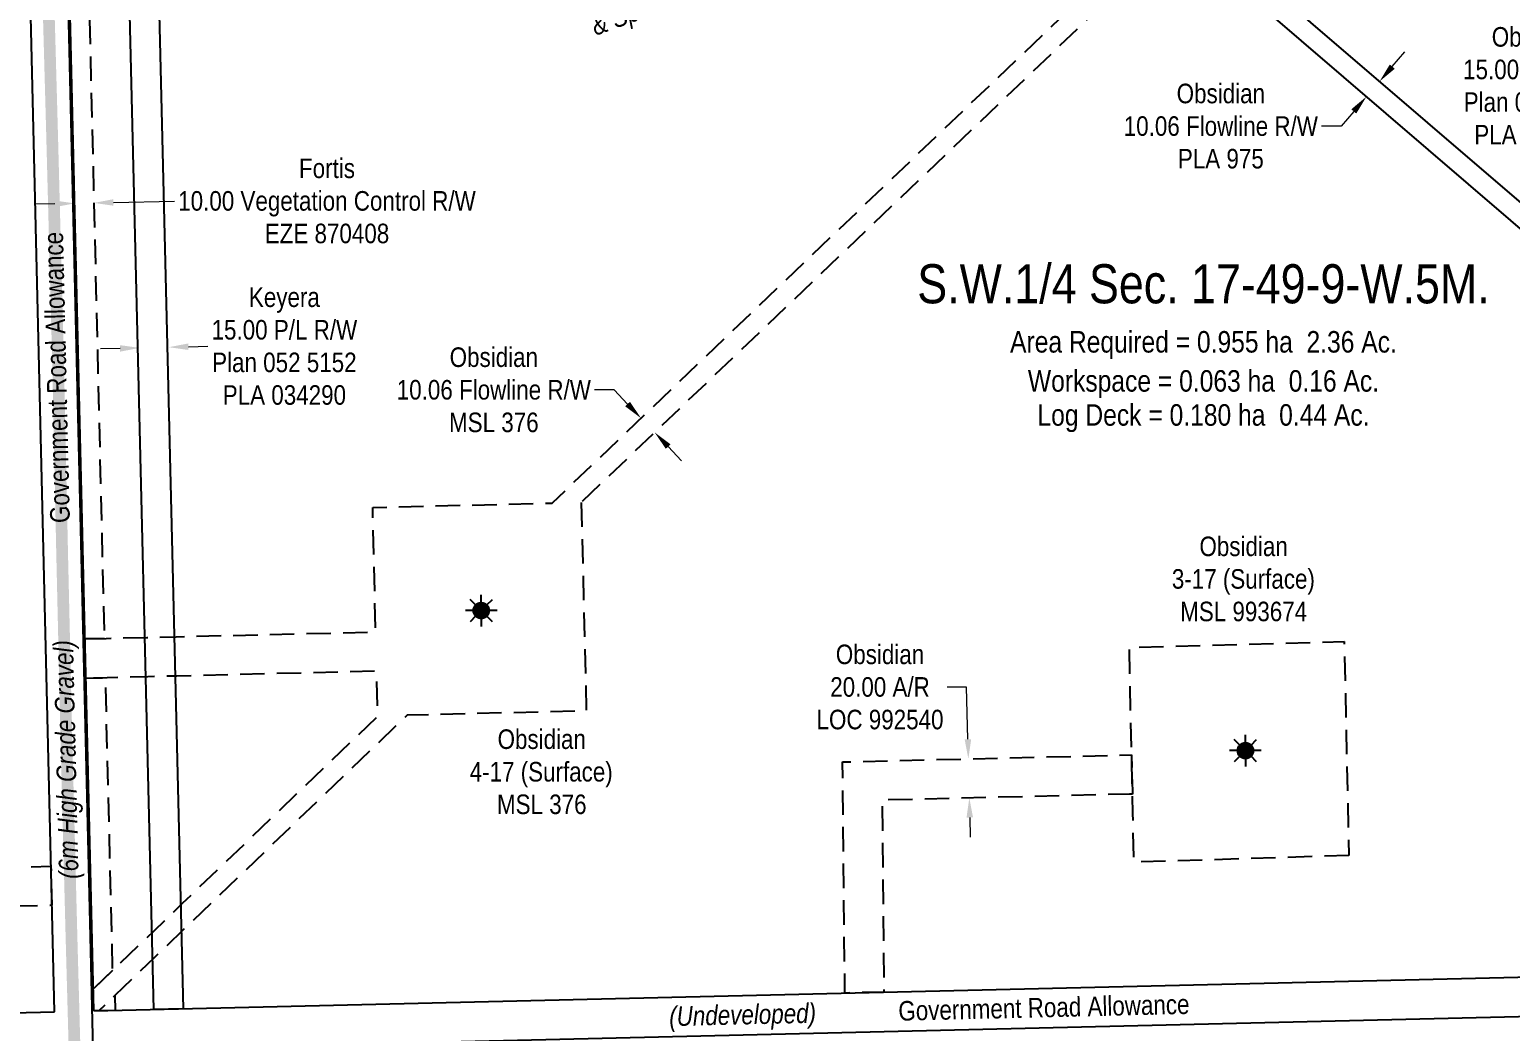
# Model space of a CAD drawing. Extents: x 610158 to 618425, y 5897307 to 5901062.
# Drawn here: x 613898 to 614656, y 5898272 to 5898784 of the extents above; entities that cross this region are included whole.
import ezdxf
from ezdxf.enums import TextEntityAlignment as Align

# ---------------------------------------------------------------- set-up
doc = ezdxf.new("R2010")
doc.units = 0
doc.header["$LTSCALE"] = 5
doc.header["$PDSIZE"] = 0.5
doc.linetypes.add('foc-ACCESSROAD', pattern=[3.75, 2.5, -1.25])
doc.linetypes.add('foc-FLOWLINE', pattern=[3.75, 2.5, -1.25])
doc.layers.get('Defpoints').update_dxf_attribs({"color": 9})
for name, color, linetype in [('AS-POWER', 104, 'foc-POWER'), ('AS-ROADS', 254, 'Continuous'), ('C-AR', 13, 'foc-ACCESSROAD'), ('C-RW', 13, 'Continuous'), ('C-SYMBOL', 7, 'Continuous'), ('C-WS', 13, 'foc-ACCESSROAD'), ('C-WS-S', 8, 'Continuous'), ('F-RW', 190, 'Continuous'), ('F-VCE', 190, 'foc-FLOWLINE'), ('L-AREAREQUIRED', 7, 'Continuous'), ('L-AREAWORK', 5, 'Continuous'), ('L-ROAD-T', 7, 'Continuous'), ('L-SEC', 7, 'Continuous'), ('T-BUSH-T', 110, 'Continuous')]:
    doc.layers.add(name, color=color, linetype=linetype)
for name, color, linetype, lineweight in [('C-AR-T', 13, 'Continuous', 9), ('C-FLOWLINE-T', 13, 'Continuous', 9), ('C-RW-T', 13, 'Continuous', 9), ('C-WS-T', 13, 'Continuous', 9), ('F-EZE-T', 190, 'Continuous', 9), ('F-RW-T', 190, 'Continuous', 9), ('T-TEXT', 48, 'Continuous', 18)]:
    doc.layers.add(name, color=color, linetype=linetype, lineweight=lineweight)
doc.styles.add('100L', font='ARIALN.TTF', dxfattribs={"height": 11})
doc.styles.add('175L', font='ARIALN.TTF', dxfattribs={"height": 20})
doc.styles.add('80CG', font='ARIALN.TTF', dxfattribs={"height": 10})
doc.styles.add('80L', font='ARIALN.TTF', dxfattribs={"height": 10})
doc.styles.add('80LS', font='ARIALNI.TTF', dxfattribs={"height": 10})
doc.styles.add('foc-LtypeFont', font='ARIALN.TTF', dxfattribs={"height": 7.35})
doc.linetypes.add('foc-POWER', pattern='A,6,-1,["P",foc-LtypeFont,S=0.2,R=0,X=-0.625,Y=-0.75],-1.24,4', length=12.24)
doc.dimstyles.new('Compass 5 000', dxfattribs={"dimscale": 5, "dimtxt": 9, "dimasz": 2, "dimexe": 0.2, "dimexo": 0.0625, "dimgap": 0.5, "dimtad": 0, "dimtih": 1, "dimtoh": 1, "dimzin": 0, "dimdsep": 46, "dimtxsty": '80CG', "dimcen": 0.1, "dimse1": 1, "dimse2": 1, "dimclrd": 256, "dimclrt": 256, "dimaunit": 1, "dimadec": 4, "dimazin": 0, "dimtfac": 0.06, "dimtofl": 0, "dimtmove": 0, "dimatfit": 1, "dimfxl": 0.2, "dimtolj": 1, "dimtzin": 0, "dimlwd": -1, "dimarcsym": 0})

# ---------------------------------------------------------------- blocks, each defined once
blk = doc.blocks.new('*D385')
at = {"layer": 'C-AR-T', "transparency": 16777216}
for p, q in [((614377.61, 5898447.68), (614367.61, 5898447.68)), ((614378.26, 5898420.95), (614377.61, 5898447.68)), ((614379.24, 5898380.96), (614379.48, 5898370.96))]:
    blk.add_line(p, q, dxfattribs=at)
for points in [[(614379.93, 5898420.99), (614376.6, 5898420.91), (614378.51, 5898410.95)], [(614380.9, 5898381), (614377.57, 5898380.92), (614378.99, 5898390.96)]]:
    blk.add_solid(points, dxfattribs=at)
at = {"layer": 'Defpoints', "color": 0, "transparency": 16777216}
for p in [(614378.51, 5898410.95), (614376.29, 5898410.9), (614376.78, 5898390.9)]:
    blk.add_point(p, dxfattribs=at)
at = {"layer": 'C-AR-T', "transparency": 16777216, "insert": (614333.32, 5898447.68), "char_height": 10, "attachment_point": 5, "style": '80CG'}
blk.add_mtext('\\A1;Obsidian\\P20.00 A/R\\PLOC 992540', dxfattribs=at)
blk = doc.blocks.new('*D388')
at = {"layer": 'C-FLOWLINE-T', "transparency": 16777216}
for p, q in [((614595.29, 5898765.01), (614601.81, 5898772.6)), ((614575.64, 5898742.14), (614569.12, 5898734.55)), ((614569.12, 5898734.55), (614559.12, 5898734.55))]:
    blk.add_line(p, q, dxfattribs=at)
for points in [[(614594.03, 5898766.1), (614596.56, 5898763.93), (614588.78, 5898757.43)], [(614574.37, 5898743.22), (614576.9, 5898741.05), (614582.15, 5898749.72)]]:
    blk.add_solid(points, dxfattribs=at)
at = {"layer": 'Defpoints', "color": 0, "transparency": 16777216}
for p in [(614558.12, 5898783.76), (614551.5, 5898776.06), (614582.15, 5898749.72)]:
    blk.add_point(p, dxfattribs=at)
at = {"layer": 'C-FLOWLINE-T', "transparency": 16777216, "insert": (614507.63, 5898734.55), "char_height": 10, "attachment_point": 5, "style": '80CG'}
blk.add_mtext('\\A1;Obsidian\\P10.06 Flowline R/W\\PPLA 975', dxfattribs=at)
blk = doc.blocks.new('*D390')
at = {"layer": 'C-RW-T', "transparency": 16777216}
for p, q in [((614717.87, 5898755.17), (614707.87, 5898755.17)), ((614730.8, 5898737.46), (614717.87, 5898755.17)), ((614751.42, 5898709.19), (614757.31, 5898701.11))]:
    blk.add_line(p, q, dxfattribs=at)
for points in [[(614732.14, 5898738.44), (614729.45, 5898736.47), (614736.69, 5898729.38)], [(614752.76, 5898710.17), (614750.07, 5898708.21), (614745.52, 5898717.27)]]:
    blk.add_solid(points, dxfattribs=at)
at = {"layer": 'Defpoints', "color": 0, "transparency": 16777216}
for p in [(614752.79, 5898741.12), (614736.69, 5898729.38), (614761.63, 5898729.02)]:
    blk.add_point(p, dxfattribs=at)
at = {"layer": 'C-RW-T', "transparency": 16777216, "insert": (614668.78, 5898755.17), "char_height": 10, "attachment_point": 5, "style": '80CG'}
blk.add_mtext('\\A1;Obsidian\\P15.00 P/L R/W\\PPlan 032 0185\\PPLA 013383', dxfattribs=at)
blk = doc.blocks.new('*D399')
at = {"layer": 'Defpoints', "color": 0, "transparency": 16777216}
for p in [(613954.47, 5898627.79), (613969.45, 5898628.16), (613969.61, 5898621.52)]:
    blk.add_point(p, dxfattribs=at)
at = {"layer": 'F-RW-T', "transparency": 16777216}
for p, q in [((613944.64, 5898620.91), (613934.64, 5898620.66)), ((613979.61, 5898621.77), (613989.61, 5898622.02))]:
    blk.add_line(p, q, dxfattribs=at)
for points in [[(613979.57, 5898623.44), (613979.65, 5898620.1), (613969.61, 5898621.52)], [(613944.6, 5898622.57), (613944.68, 5898619.24), (613954.63, 5898621.15)]]:
    blk.add_solid(points, dxfattribs=at)
at = {"layer": 'F-RW-T', "transparency": 16777216, "insert": (614028.69, 5898622.02), "char_height": 10, "attachment_point": 5, "style": '80CG'}
blk.add_mtext('\\A1;Keyera\\P15.00 P/L R/W\\PPlan 052 5152\\PPLA 034290', dxfattribs=at)
blk = doc.blocks.new('*D414')
at = {"layer": 'C-AR-T', "transparency": 16777216}
for p, q in [((614197.3, 5898599.67), (614187.3, 5898599.67)), ((614204.21, 5898592.44), (614197.3, 5898599.67)), ((614224.96, 5898570.69), (614231.87, 5898563.46))]:
    blk.add_line(p, q, dxfattribs=at)
for points in [[(614205.41, 5898593.59), (614203, 5898591.29), (614211.11, 5898585.21)], [(614226.17, 5898571.84), (614223.76, 5898569.54), (614218.06, 5898577.93)]]:
    blk.add_solid(points, dxfattribs=at)
at = {"layer": 'Defpoints', "color": 0, "transparency": 16777216}
for p in [(614211.11, 5898585.21), (614210.63, 5898584.74), (614217.57, 5898577.46)]:
    blk.add_point(p, dxfattribs=at)
at = {"layer": 'C-AR-T', "transparency": 16777216, "insert": (614135.81, 5898599.67), "char_height": 10, "attachment_point": 5, "style": '80CG'}
blk.add_mtext('\\A1;Obsidian\\P10.06 Flowline R/W\\PMSL 376', dxfattribs=at)
blk = doc.blocks.new('GAS')
h = blk.add_hatch(color=255)
h.dxf.hatch_style = 1
edge = h.paths.add_edge_path()
edge.add_arc((0, 0), 0.9, 0, 360)
for p, q in [((0, 0.81), (0, 1.62)), ((-0.81, 0), (-1.62, 0)), ((-0.57, 0.57), (-1.14, 1.14)), ((0.57, 0.57), (1.14, 1.14)), ((1.62, 0), (0.81, 0)), ((-0.57, -0.57), (-1.14, -1.14)), ((0, -0.81), (0, -1.62)), ((1.14, -1.14), (0.57, -0.57))]:
    blk.add_line(p, q)
blk.add_circle((0, 0), 0.8)
blk = doc.blocks.new('*D487')
at = {"layer": 'Defpoints', "color": 0, "transparency": 16777216}
for p in [(613930.63, 5898721.57), (613920.73, 5898721.33), (613931.26, 5898695.31)]:
    blk.add_point(p, dxfattribs=at)
at = {"layer": 'F-EZE-T', "transparency": 16777216}
for p, q in [((613911.36, 5898694.84), (613901.36, 5898694.6)), ((613941.25, 5898695.55), (613972.54, 5898696.29))]:
    blk.add_line(p, q, dxfattribs=at)
for points in [[(613911.32, 5898696.5), (613911.4, 5898693.17), (613921.35, 5898695.07)], [(613941.21, 5898697.21), (613941.29, 5898693.88), (613931.26, 5898695.31)]]:
    blk.add_solid(points, dxfattribs=at)
at = {"layer": 'F-EZE-T', "transparency": 16777216, "insert": (614050.47, 5898696.29), "char_height": 10, "attachment_point": 5, "style": '80CG'}
blk.add_mtext('\\A1;Fortis\\P10.00 Vegetation Control R/W\\PEZE 870408', dxfattribs=at)

msp = doc.modelspace()

# ---------------------------------------------------------------- linework, layer by layer
at = {"layer": 'AS-POWER', "flags": 128}
msp.add_lwpolyline([(613933.347, 5898161.717), (613917.252, 5898838.119), (613915.839, 5898895.119), (613913.69, 5898985.531), (613911.158, 5899085.511), (613908.835, 5899185.687)], dxfattribs=at)
at = {"layer": 'AS-ROADS', "const_width": 5.998, "flags": 128}
msp.add_lwpolyline([(613923.741, 5898161.487), (613922.571, 5898218.994), (613919.796, 5898320.338), (613917.231, 5898420.106), (613915.01, 5898516.702), (613912.948, 5898613.892), (613909.883, 5898730.565), (613907.272, 5898825.243), (613905.996, 5898889.926), (613904.036, 5898976.864), (613901.316, 5899075.314), (613898.763, 5899176.675)], dxfattribs=at)
at = {"layer": 'C-AR', "flags": 128}
msp.add_lwpolyline([(614462.418, 5898392.988), (614460.972, 5898392.953), (614334.391, 5898389.87), (614335.348, 5898291.641), (614315.349, 5898291.167), (614314.196, 5898409.388), (614461.991, 5898412.987), (614462.418, 5898392.988)], close=True, dxfattribs=at)
at = {"layer": 'C-RW'}
msp.add_lwpolyline([(615124.23, 5898310.332), (615109.003, 5898309.971), (615036.722, 5898370.621), (614876.643, 5898463.011), (614775.162, 5898583.913), (614727.454, 5898624.898), (614677.608, 5898667.719), (614485.096, 5898833.1), (614477.426, 5898839.689), (614472.438, 5898843.975), (614487.649, 5898844.347), (614492.505, 5898840.172), (614674.318, 5898683.871), (614685.992, 5898673.835), (614727.128, 5898638.473), (614781.718, 5898591.545), (614883.209, 5898470.838), (614886.051, 5898469.198), (614902.467, 5898459.723), (615042.514, 5898378.896), (615124.23, 5898310.332)], close=True, dxfattribs=at)
at = {"layer": 'C-WS', "flags": 128}
for points in [[(614180.549, 5898542.124), (614183.1, 5898435.456), (614091.451, 5898433.264), (613976.974, 5898323.473), (613962.343, 5898309.441), (613942.016, 5898289.949), (613933.846, 5898282.129), (613931.162, 5898282.065), (613930.897, 5898293.218), (613941.684, 5898303.569), (613962.006, 5898323.056), (613976.638, 5898337.089), (614076.407, 5898432.778), (614075.858, 5898455.762), (613973.768, 5898453.321), (613958.794, 5898452.963), (613938.047, 5898452.467), (613927.121, 5898452.206), (613926.643, 5898472.323), (613937.556, 5898472.584), (613958.296, 5898473.079), (613973.271, 5898473.438), (614075.376, 5898475.88), (614073.854, 5898539.573), (614165.603, 5898541.766), (614478.258, 5898840.197), (614482.473, 5898844.221), (614497.428, 5898844.585), (614493.336, 5898840.68), (614485.928, 5898833.608), (614180.549, 5898542.124)], [(614573.073, 5898361.561), (614463.163, 5898358.105), (614462.631, 5898382.988), (614462.418, 5898392.988), (614461.991, 5898412.987), (614460.815, 5898468.038), (614570.746, 5898470.935), (614573.073, 5898361.561)], [(613868.074, 5898400.089), (613869.226, 5898355.036), (613879.62, 5898355.302), (613909.29, 5898356.06), (613909.765, 5898336.055), (613880.14, 5898335.298), (613869.736, 5898335.109), (613870.125, 5898319.86), (613871.128, 5898280.643), (613744.094, 5898277.633), (613741.277, 5898397.097), (613868.074, 5898400.089)]]:
    msp.add_lwpolyline(points, close=True, dxfattribs=at)
at = {"layer": 'F-RW'}
msp.add_lwpolyline([(613961.904, 5898282.793), (613940.437, 5899173.668), (613926.125, 5899767.241), (613906.029, 5899787.249), (613895.332, 5899797.901), (613894.823, 5899819.533), (613905.347, 5899809.059), (613940.861, 5899773.712), (613955.427, 5899174.029), (613976.894, 5898283.148)], close=True, dxfattribs=at)
at = {"layer": 'F-VCE', "flags": 128}
for points in [[(613936.562, 5898472.56), (613926.643, 5898472.323), (613917.109, 5898873.704), (613927.004, 5898873.939), (613936.562, 5898472.56)], [(613940.707, 5898302.631), (613930.897, 5898293.218), (613927.121, 5898452.206), (613937.047, 5898452.444), (613940.707, 5898302.631)], [(613942.203, 5898282.327), (613933.846, 5898282.129), (613942.016, 5898289.949), (613942.203, 5898282.327)]]:
    msp.add_lwpolyline(points, close=True, dxfattribs=at)
at = {"layer": 'L-SEC', "flags": 128}
for points in [[(613931.162, 5898282.065), (613912.086, 5899085.177)], [(613911.058, 5898281.589), (613891.982, 5899084.699)], [(613931.162, 5898282.065), (615539.243, 5898320.165)], [(613931.64, 5898261.961), (615539.719, 5898300.061)], [(613008.277, 5898260.199), (613911.06, 5898281.589)]]:
    msp.add_lwpolyline(points, dxfattribs=at)

# ---------------------------------------------------------------- block references
at = {"layer": 'C-WS-S', "color": 6, "xscale": 4.998132549999935, "yscale": 4.998132549999935, "zscale": 4.998132549999935}
for p in [(614129.353, 5898486.823), (614520.21, 5898415.16)]:
    msp.add_blockref('GAS', p, dxfattribs=at)

# ---------------------------------------------------------------- texts
at = {"layer": 'C-SYMBOL', "color": 3, "style": '175L'}
msp.add_text('S.W.1/4 Sec. 17-49-9-W.5M.', height=19.99253, dxfattribs=at).set_placement((614498.753, 5898637.966), align=Align.BOTTOM_CENTER)
at = {"layer": 'C-WS-T', "char_height": 9.99237, "attachment_point": 1, "style": '80L'}
for s, insert in [('\\pi17.582;Obsidian\\P\\pi3.4764;3-17 (Surface)\\P\\pi7.7331;MSL 993674', (614479.111, 5898524.662)), ('\\pi17.582;Obsidian\\P\\pi3.3128;4-17 (Surface)\\P\\pi17.272;MSL 376', (614120.148, 5898426.03))]:
    msp.add_mtext_dynamic_manual_height_columns(s, width=78.96468, gutter_width=49.981, heights=[0], dxfattribs=dict(at, insert=insert))
at = {"layer": 'L-AREAREQUIRED', "color": 5, "style": '100L'}
msp.add_text('Area Required = 0.955 ha  2.36 Ac.', height=10.99589, dxfattribs=at).set_placement((614498.753, 5898615.474), align=Align.BOTTOM_CENTER)
at = {"layer": 'L-AREAWORK', "color": 5, "style": '100L'}
for s, p in [('Workspace = 0.063 ha  0.16 Ac.', (614498.753, 5898595.482)), ('Log Deck = 0.180 ha  0.44 Ac.', (614498.753, 5898578.074))]:
    msp.add_text(s, height=10.99589, dxfattribs=at).set_placement(p, align=Align.BOTTOM_CENTER)
at = {"layer": 'L-ROAD-T', "style": '80L'}
for rotation, p in [(91.360705, (613912.207, 5898606.027)), (1.357236, (614417.131, 5898283.775))]:
    msp.add_text('Government Road Allowance', height=9.99627, rotation=rotation, dxfattribs=at).set_placement(p, align=Align.MIDDLE_CENTER)
at = {"layer": 'T-BUSH-T', "insert": (614169.666, 5898802.504), "char_height": 9.98852, "attachment_point": 1, "rotation": 20, "style": '80LS'}
msp.add_mtext_dynamic_manual_height_columns('\\pi0.37579;30cm Poplar \\P\\pi9.7375;& Spruce', width=65.35673, gutter_width=49.981, heights=[0], dxfattribs=at)
at = {"layer": 'T-TEXT', "style": '80LS'}
for s, rotation, p in [('(6m High Grade Gravel)', 91.360705, (613917.011, 5898410.608)), ('(Undeveloped)', 1.357236, (614263.045, 5898280.124))]:
    msp.add_text(s, height=9.99627, rotation=rotation, dxfattribs=at).set_placement(p, align=Align.MIDDLE_CENTER)

# ---------------------------------------------------------------- dimensions: what is measured, and where the dimension line sits
at = {"layer": 'C-AR-T', "color": 6}
dim = msp.add_aligned_dim(p1=(614217.575, 5898577.465), p2=(614210.628, 5898584.743), distance=-0.671, text='Obsidian\\P10.06 Flowline R/W\\PMSL 376', dimstyle='Compass 5 000', dxfattribs=at)
dim.commit()
dim.dimension.update_dxf_attribs({"geometry": '*D414', "text_midpoint": (614135.81, 5898599.673)})
at = {"layer": 'C-AR-T'}
dim = msp.add_linear_dim(base=(614378.507, 5898410.954), p1=(614376.78, 5898390.902), p2=(614376.293, 5898410.9), angle=91.395028, text='Obsidian\\P20.00 A/R\\PLOC 992540', dimstyle='Compass 5 000', dxfattribs=at)
dim.commit()
dim.dimension.update_dxf_attribs({"geometry": '*D385', "text_midpoint": (614333.322, 5898447.681), "dimtype": 161})
at = {"layer": 'C-FLOWLINE-T'}
dim = msp.add_linear_dim(base=(614582.154, 5898749.721), p1=(614558.119, 5898783.765), p2=(614551.498, 5898776.057), angle=229.335145, text='Obsidian\\P10.06 Flowline R/W\\PPLA 975', dimstyle='Compass 5 000', dxfattribs=at)
dim.commit()
dim.dimension.update_dxf_attribs({"geometry": '*D388', "text_midpoint": (614507.628, 5898734.55), "dimtype": 161})
at = {"layer": 'C-RW-T'}
dim = msp.add_linear_dim(base=(614736.689, 5898729.378), p1=(614761.625, 5898729.016), p2=(614752.791, 5898741.125), angle=126.113181, text='Obsidian\\P15.00 P/L R/W\\PPlan 032 0185\\PPLA 013383', dimstyle='Compass 5 000', dxfattribs=at)
dim.commit()
dim.dimension.update_dxf_attribs({"geometry": '*D390', "text_midpoint": (614668.783, 5898755.175), "dimtype": 161})
at = {"layer": 'F-EZE-T', "color": 6}
dim = msp.add_linear_dim(base=(613931.257, 5898695.311), p1=(613920.728, 5898721.332), p2=(613930.632, 5898721.568), angle=1.364142, text='Fortis\\P10.00 Vegetation Control R/W\\PEZE 870408', dimstyle='Compass 5 000', dxfattribs=at)
dim.commit()
dim.dimension.update_dxf_attribs({"geometry": '*D487', "text_midpoint": (614050.469, 5898696.294), "dimtype": 161})
at = {"layer": 'F-RW-T'}
dim = msp.add_aligned_dim(p1=(613954.47, 5898627.786), p2=(613969.451, 5898628.156), distance=-6.635, text='Keyera\\P15.00 P/L R/W\\PPlan 052 5152\\PPLA 034290', dimstyle='Compass 5 000', dxfattribs=at)
dim.commit()
dim.dimension.update_dxf_attribs({"geometry": '*D399', "text_midpoint": (614028.694, 5898622.017)})

doc.saveas('drawing.dxf')
